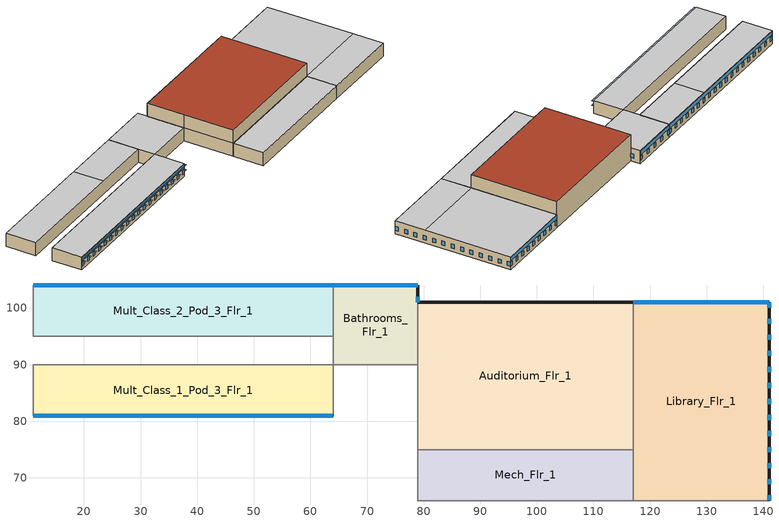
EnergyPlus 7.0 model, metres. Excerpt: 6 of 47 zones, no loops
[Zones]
Mult_Class_1_Pod_3_Flr_1
 floor ground (Unheated - 8in Slab with Carpet_NR_Ext-slab): 11,90 64,90 64,81 11,81 z0
 wall outside (Mass_R-13.3 ci_Ext-wall): 11,81 64,81 z0:4
 wall to Main_Corridor_Flr_1 (Standard_Int-Wall): 64,81 64,90 z0:4
 wall to Corridor_Pod_3_Flr_1 (Standard_Int-Wall): 64,90 11,90 z0:4
 wall to Corner_Class_1_Pod_3_Flr_1 (Standard_Int-Wall): 11,90 11,81 z0:4
 window (std_window_UValue_3.237_SHGC_0.390_VT_0.495): 11.05,81 11.96,81 / 13.94,81 14.85,81 / 16.83,81 17.74,81 / 19.71,81 20.63,81 / 22.6,81 23.52,81 / 25.49,81 26.4,81 / 28.38,81 29.29,81 / 31.27,81 32.18,81 / 34.15,81 35.07,81 / 37.04,81 37.96,81 / 39.93,81 40.85,81 / 42.82,81 43.73,81 / 45.71,81 46.62,81 / 48.6,81 49.51,81 / 51.48,81 52.4,81 / 54.37,81 55.29,81 / 57.26,81 58.17,81 / 60.15,81 61.06,81 / 63.04,81 63.95,81 z1.1:2.32
 window (daylight_window_UValue_3.237_SHGC_0.390_VT_0.495): 11.05,81 63.95,81 z2.8:3.8
 ceiling to Mult_Class_1_Pod_3_Flr_2 (INT-FLOOR-UNDERSIDE): 11,81 64,81 64,90 11,90 z4
Mult_Class_2_Pod_3_Flr_1
 floor ground (Unheated - 8in Slab with Carpet_NR_Ext-slab): 11,104 64,104 64,95 11,95 z0
 wall outside (Mass_R-13.3 ci_Ext-wall): 64,104 11,104 z0:4
 wall to Corridor_Pod_3_Flr_1 (Standard_Int-Wall): 11,95 64,95 z0:4
 wall to Bathrooms_Flr_1 (Standard_Int-Wall): 64,95 64,104 z0:4
 wall to Corner_Class_2_Pod_3_Flr_1 (Standard_Int-Wall): 11,104 11,95 z0:4
 window (std_window_UValue_3.237_SHGC_0.490_VT_0.622): 63.95,104 63.04,104 / 61.06,104 60.15,104 / 58.17,104 57.26,104 / 55.29,104 54.37,104 / 52.4,104 51.48,104 / 49.51,104 48.6,104 / 46.62,104 45.71,104 / 43.73,104 42.82,104 / 40.85,104 39.93,104 / 37.96,104 37.04,104 / 35.07,104 34.15,104 / 32.18,104 31.27,104 / 29.29,104 28.38,104 / 26.4,104 25.49,104 / 23.52,104 22.6,104 / 20.63,104 19.71,104 / 17.74,104 16.83,104 / 14.85,104 13.94,104 / 11.96,104 11.05,104 z1.1:2.32
 window (daylight_window_UValue_3.237_SHGC_0.490_VT_0.622): 63.95,104 11.05,104 z2.8:3.8
 ceiling to Art_Class_Flr_2 (INT-FLOOR-UNDERSIDE): 46,95 64,95 64,104 46,104 z4
 ceiling to Mult_Class_2_Pod_3_Flr_2 (INT-FLOOR-UNDERSIDE): 11,95 46,95 46,104 11,104 z4
Bathrooms_Flr_1
 floor ground (Unheated - 8in Slab with Carpet_NR_Ext-slab): 64,104 79,104 79,90 64,90 z0
 wall outside (Mass_R-13.3 ci_Ext-wall): 79,101 79,104 64,104 z0:4
 wall to Main_Corridor_Flr_1 (Standard_Int-Wall): 64,90 79,90 z0:4
 wall to Auditorium_Flr_1 (Standard_Int-Wall): 79,90 79,101 z0:4
 wall to Corridor_Pod_3_Flr_1 (Standard_Int-Wall): 64,95 64,90 z0:4
 window (std_window_UValue_3.237_SHGC_0.390_VT_0.495_east): 79,101.05 79,101.96 z1.1:2.32
 window (std_window_UValue_3.237_SHGC_0.490_VT_0.622): 78.95,104 78.04,104 / 75.45,104 74.54,104 / 71.96,104 71.04,104 / 68.46,104 67.55,104 / 64.96,104 64.05,104 z1.1:2.32
 window (daylight_window_UValue_3.237_SHGC_0.490_VT_0.622): 78.95,104 64.05,104 z2.79:3.8
 ceiling to Bathrooms_Flr_2 (INT-FLOOR-UNDERSIDE): 64,90 79,90 79,104 64,104 z4
Library_Flr_1
 floor ground (Unheated - 8in Slab with Carpet_NR_Ext-slab): 117,101 141,101 141,66 117,66 z0
 wall outside (Mass_R-13.3 ci_Ext-wall): 141,66 141,101 117,101 z0:4
 wall to Aux_Gym_Flr_1 (Standard_Int-Wall): 117,66 141,66 z0:4
 wall to Mech_Flr_1 (Standard_Int-Wall): 117,75 117,66 z0:4
 wall to Auditorium_Flr_1 (Standard_Int-Wall): 117,101 117,75 z0:4
 window (std_window_UValue_3.237_SHGC_0.390_VT_0.495_east): 141,66.05 141,66.96 / 141,68.88 141,69.8 / 141,71.71 141,72.63 / 141,74.55 141,75.46 / 141,77.38 141,78.29 / 141,80.21 141,81.13 / 141,83.04 141,83.96 / 141,85.87 141,86.79 / 141,88.71 141,89.62 / 141,91.54 141,92.45 / 141,94.37 141,95.29 / 141,97.2 141,98.12 / 141,100.04 141,100.95 z1.1:2.32
 window (std_window_UValue_3.237_SHGC_0.490_VT_0.622): 140.95,101 140.04,101 / 138.08,101 137.16,101 / 135.2,101 134.29,101 / 132.33,101 131.42,101 / 129.46,101 128.54,101 / 126.58,101 125.67,101 / 123.71,101 122.8,101 / 120.84,101 119.92,101 / 117.96,101 117.05,101 z1.1:2.32
 window (daylight_window_UValue_3.237_SHGC_0.490_VT_0.622): 140.95,101 117.05,101 z2.8:3.8
 ceiling to Kitchen_Flr_2 (INT-FLOOR-UNDERSIDE): 117,66 141,66 141,75 117,75 z4
 ceiling to Cafeteria_Flr_2 (INT-FLOOR-UNDERSIDE): 117,75 141,75 141,101 117,101 z4
Mech_Flr_1
 floor ground (Unheated - 8in Slab with Carpet_NR_Ext-slab): 79,75 117,75 117,66 79,66 z0
 wall to Gym_Flr_1 (Standard_Int-Wall): 79,66 117,66 z0:4
 wall to Auditorium_Flr_1 (Standard_Int-Wall): 117,75 79,75 z0:4
 wall to Main_Corridor_Flr_1 (Standard_Int-Wall): 79,75 79,66 z0:4
 ceiling to Mech_Flr_2 (INT-FLOOR-UNDERSIDE): 79,66 117,66 117,75 79,75 z4
Auditorium_Flr_1
 floor ground (Unheated - 8in Slab with Carpet_NR_Ext-slab): 79,101 117,101 117,75 79,75 z0
 wall outside (Mass_R-13.3 ci_Ext-wall): 117,101 79,101 z0:8
 wall to Main_Corridor_Flr_1 (Standard_Int-Wall): 79,90 79,75 z0:4
 wall to Mech_Flr_2 (Standard_Int-Wall): 79,75 117,75 z4:8
 wall to Cafeteria_Flr_2 (Standard_Int-Wall): 117,75 117,101 z4:8
 wall to Bathrooms_Flr_2 (Standard_Int-Wall): 79,101 79,90 z4:8
 wall to Main_Corridor_Flr_2 (Standard_Int-Wall): 79,90 79,75 z4:8
 roof outside (IEAD_R-30 ci_Roof): 79,75 117,75 117,101 79,101 z8
shading: 11.05,80.5 11.05,81 63.95,81 63.95,80.5 z3.8; 11.05,80.39 11.05,81 11.96,81 11.96,80.39 z2.32; 13.94,80.39 13.94,81 14.85,81 14.85,80.39 z2.32; 16.83,80.39 16.83,81 17.74,81 17.74,80.39 z2.32; 19.71,80.39 19.71,81 20.63,81 20.63,80.39 z2.32; 22.6,80.39 22.6,81 23.52,81 23.52,80.39 z2.32; 25.49,80.39 25.49,81 26.4,81 26.4,80.39 z2.32; 28.38,80.39 28.38,81 29.29,81 29.29,80.39 z2.32; 31.27,80.39 31.27,81 32.18,81 32.18,80.39 z2.32; 34.15,80.39 34.15,81 35.07,81 35.07,80.39 z2.32; 37.04,80.39 37.04,81 37.96,81 37.96,80.39 z2.32; 39.93,80.39 39.93,81 40.85,81 40.85,80.39 z2.32; 42.82,80.39 42.82,81 43.73,81 43.73,80.39 z2.32; 45.71,80.39 45.71,81 46.62,81 46.62,80.39 z2.32; 48.6,80.39 48.6,81 49.51,81 49.51,80.39 z2.32; 51.48,80.39 51.48,81 52.4,81 52.4,80.39 z2.32; 54.37,80.39 54.37,81 55.29,81 55.29,80.39 z2.32; 57.26,80.39 57.26,81 58.17,81 58.17,80.39 z2.32; 60.15,80.39 60.15,81 61.06,81 61.06,80.39 z2.32; 63.04,80.39 63.04,81 63.95,81 63.95,80.39 z2.32
[Building]
Secondary School Low-Energy Fan Coil: North Axis=0; Terrain=City; Loads Convergence Tolerance Value=0.04; Temperature Convergence Tolerance Value=0.2; Solar Distribution=FullExterior; Maximum Number of Warmup Days=25; Minimum Number of Warmup Days=6
[Site:Location]
USA NM-ALBUQUERQUE: Latitude {deg}=35.03; Longitude {deg}=-106.62; Time Zone {hr}=-7; Elevation {m}=1619
[Site:GroundTemperature:BuildingSurface]
19.213, 19.212, 19.191, 19.196, 20.446, 21.39, 21.565, 21.74, 21.83, 19.836, 19.374, 19.272
[Site:WaterMainsTemperature]
Calculation Method=CORRELATION; Annual Average Outdoor Air Temperature {C}=13.18; Maximum Difference In Monthly Average Outdoor Air Temperatures {deltaC}=24
[SizingPeriod:DesignDay] Barometric Pressure {Pa}=83328; Rain {0-no,1-yes}=0; Snow on ground {0-no,1-yes}=0; Day of Month=21; Daylight Savings Time Indicator=0; Humidity Indicating Type=WetBulb
Name | Maximum Dry-Bulb Temperature {C} | Daily Temp Range {C} | Humidity Indicating Conditions at Maximum Dry-Bulb | Wind Speed {m/s} design conditions vs. traditional 6.71 m/s (15 mph) | Wind Direction {Degrees; N=0, S=180} | Clearness {0.0 to 1.1} | Month | Day Type | Wind Speed {m/s} design conditions vs. traditional 3.35 m/s (7mph)
ALBUQUERQUE Ann Htg 99.6% Condns DB | -9 | 0 | -9 | 3.3 | 0 | 0 | 1 | WinterDesignDay
ALBUQUERQUE Ann Clg .4% Condns DB=>MWB | 35.6 | 14.1 | 15.7 |  | 260 | 1 | 7 | SummerDesignDay | 4.4
ALBUQUERQUE Ann Clg .4% Condns WB=>MDB | 28.3 | 14.1 | 18.5 |  | 260 | 1 | 7 | SummerDesignDay | 4.4
[WindowMaterial:SimpleGlazingSystem] U-Factor=1.931
Name | Solar Heat Gain Coefficient | Visible Transmittance
SOUTH | 0.75 | 0.75
EAST | 0.4 | 0.4
NORTH | 0.62 | 0.62
[Material] Thermal Absorptance=0.9
Name | Roughness | Thickness | Conductivity | Density | Specific Heat | Solar Absorptance | Visible Absorptance | Thickness {m} | Conductivity {W/m-K} | Density {kg/m3} | Specific Heat {J/kg-K}
Roof Membrane | VeryRough | 0.0095 | 0.16 | 1121.29 | 1460 | 0.7 | 0.7
Roof Insulation [32] | MediumRough | 0.2571 | 0.049 | 265 | 836.8 | 0.7 | 0.7
Metal Decking | MediumSmooth | 0.0015 | 45.006 | 7680 | 418.4 | 0.7 | 0.3
GP01 1/2 GYPSUM | Smooth | 0.0127 | 0.16 | 800 | 1090 | 0.7 | 0.5
1IN Stucco | Smooth | 0.0253 | 0.6918 | 1858 | 837 | 0.92 | 0.92
8IN Concrete HW | MediumRough | 0.2033 | 1.7296 | 2243 | 837 | 0.65 | 0.65
Wall Insulation [61] | MediumRough | 0.0785 | 0.0432 | 91 | 837 | 0.5 | 0.5
1/2IN Gypsum | Smooth | 0.0127 | 0.16 | 784.9 | 830 | 0.92 | 0.92
MAT-CC05 8 HW CONCRETE | Rough | 0.2032 | 1.311 | 2240 | 836.8 | 0.7 | 0.7
Std Wood 6inch | MediumSmooth |  |  |  |  | 0.7 | 0.7 | 0.15 | 0.12 | 540 | 1210
Std MAT-CC05 4 MW CONCRETE | Rough |  |  |  |  | 0.7 | 0.2 | 0.1 | 0.858 | 1968 | 836.8
[Material:NoMass] Roughness=VeryRough; Thermal Absorptance=0.9; Solar Absorptance=0.7; Visible Absorptance=0.8
Name | Thermal Resistance {(m2-K)/W} | Thermal Resistance {m2-K/W}
CP02 CARPET PAD | 0.2165
Std CP02 CARPET PAD |  | 0.21648
[Construction]
std_window_UValue_3.237_SHGC_0.390_VT_0.495; daylight_window_UValue_3.237_SHGC_0.390_VT_0.495: SOUTH
std_window_UValue_3.237_SHGC_0.390_VT_0.495_east: EAST
std_window_UValue_3.237_SHGC_0.490_VT_0.622; daylight_window_UValue_3.237_SHGC_0.490_VT_0.622: NORTH
IEAD_R-30 ci_Roof: Roof Membrane, Roof Insulation [32], Metal Decking
Standard_Int-Wall: GP01 1/2 GYPSUM, GP01 1/2 GYPSUM
Mass_R-13.3 ci_Ext-wall: 1IN Stucco, 8IN Concrete HW, Wall Insulation [61], 1/2IN Gypsum
Unheated - 8in Slab with Carpet_NR_Ext-slab: MAT-CC05 8 HW CONCRETE, CP02 CARPET PAD
InteriorFurnishings: Std Wood 6inch
INT-FLOOR-UNDERSIDE: Std CP02 CARPET PAD, Std MAT-CC05 4 MW CONCRETE
[Zone] Type=1; Multiplier=1; Floor Area {m2}=AutoCalculate; Part of Total Floor Area=Yes
Name | Ceiling Height {m} | Volume {m3}
Mult_Class_1_Pod_3_Flr_1; Mult_Class_2_Pod_3_Flr_1 | 4 | 1908
Bathrooms_Flr_1 | 4 | 840
Library_Flr_1 | 4 | 3360
Mech_Flr_1 | 4 | 1368
Auditorium_Flr_1 | 8 | 7904
[InternalMass] Construction=InteriorFurnishings
Name | Zone | Surface Area
Mult_Class_1_Pod_3_Flr_1 Internal Mass | Mult_Class_1_Pod_3_Flr_1 | 954
Mult_Class_2_Pod_3_Flr_1 Internal Mass | Mult_Class_2_Pod_3_Flr_1 | 954
Bathrooms_Flr_1 Internal Mass | Bathrooms_Flr_1 | 420
Library_Flr_1 Internal Mass | Library_Flr_1 | 1680
Mech_Flr_1 Internal Mass | Mech_Flr_1 | 684
Auditorium_Flr_1 Internal Mass | Auditorium_Flr_1 | 1976
[ZoneInfiltration:DesignFlowRate] Design Volume Flow Rate Calculation Method=Flow/ExteriorWallArea; Flow per Exterior Surface Area {m3/s/m2}=0.000302; Constant Term Coefficient=1; Temperature Term Coefficient=0; Velocity Term Coefficient=0; Velocity Squared Term Coefficient=0
Name | Zone | Schedule
Mult_Class_1_Pod_3_Flr_1_Infiltration | Mult_Class_1_Pod_3_Flr_1 | INFIL_SCH
Mult_Class_2_Pod_3_Flr_1_Infiltration | Mult_Class_2_Pod_3_Flr_1 | INFIL_SCH
Bathrooms_Flr_1_Infiltration | Bathrooms_Flr_1 | INFIL_SCH
Library_Flr_1_Infiltration | Library_Flr_1 | INFIL_SCH
Auditorium_Flr_1_Infiltration | Auditorium_Flr_1 | GymAud_Infil_Sch
[People] Number of People Calculation Method=People; Fraction Radiant=0.3; User Specified Sensible Fraction=AUTOCALCULATE; Activity Level Schedule=ACTIVITY_SCH; Carbon Dioxide Generation Rate {m3/s-W}=3.82E-8; Enable ASHRAE 55 Comfort Warnings=No; MRT Calculation=ZoneAveraged; Work Efficiency Schedule=WORK_EFF_SCH; Clothing Schedule=CLOTHING_SCH; Air Velocity Schedule=AIR_VELO_SCH; Thermal Comfort Report=FANGER
Name | Zone | Schedule | Number of People
Mult_Class_1_Pod_3_Flr_1 People | Mult_Class_1_Pod_3_Flr_1 | Bldg_Occ_Sch | 166.95
Mult_Class_2_Pod_3_Flr_1 People | Mult_Class_2_Pod_3_Flr_1 | Bldg_Occ_Sch | 166.95
Library_Flr_1 People | Library_Flr_1 | Lib_Occ_Sch | 210
Auditorium_Flr_1 People | Auditorium_Flr_1 | Aud_Occ_Sch | 345.8
[Lights] Design Level Calculation Method=LightingLevel; Return Air Fraction=0; Fraction Radiant=0.37; Fraction Visible=0.2; Fraction Replaceable=1; Return Air Fraction is Calculated from Plenum Temperature=No
Name | Zone | Schedule | Design Level {W}
Mult_Class_1_Pod_3_Flr_1_Lights | Mult_Class_1_Pod_3_Flr_1 | Mult_Class_1_Pod_3_Flr_1_South_Class | 4106.97
Mult_Class_2_Pod_3_Flr_1_Lights | Mult_Class_2_Pod_3_Flr_1 | Mult_Class_2_Pod_3_Flr_1_North_Class | 4106.97
Bathrooms_Flr_1_Lights | Bathrooms_Flr_1 | Bldg_Light_Sch | 1129.8
Library_Flr_1_Lights | Library_Flr_1 | Bldg_Light_Sch | 7232.4
Mech_Flr_1_Lights | Mech_Flr_1 | Bldg_Light_Sch | 1474.02
Auditorium_Flr_1_Lights | Auditorium_Flr_1 | Bldg_Light_Sch | 5315.44
[ElectricEquipment] Design Level Calculation Method=EquipmentLevel; Fraction Latent=0; Fraction Radiant=0.5; Fraction Lost=0
Name | Zone | Schedule | Design Level {W}
Mult_Class_1_Pod_3_Flr_1_PlugMisc_Equip | Mult_Class_1_Pod_3_Flr_1 | Bldg_Equip_Sch | 2771.37
Mult_Class_2_Pod_3_Flr_1_PlugMisc_Equip | Mult_Class_2_Pod_3_Flr_1 | Bldg_Equip_Sch | 2771.37
Bathrooms_Flr_1_PlugMisc_Equip | Bathrooms_Flr_1 | Bldg_Equip_Sch | 541.8
Library_Flr_1_PlugMisc_Equip | Library_Flr_1 | Bldg_Equip_Sch | 4880.4
Mech_Flr_1_PlugMisc_Equip | Mech_Flr_1 | Bldg_Equip_Sch | 882.36
Mech_Flr_1_Elevators_Equip | Mech_Flr_1 | Elevator_Sch | 32109.9
Auditorium_Flr_1_PlugMisc_Equip | Auditorium_Flr_1 | Bldg_Equip_Sch | 1274.52
[Exterior:Lights]
Exterior Facade Lighting: Schedule=Ext_Light_Sch; Design Level=18979.8; Control Option=AstronomicalClock
[Schedule:Compact]
Bldg_Light_Sch: Fraction, Through: 6/30, For: Weekdays, Until: 06:00, 0.2, Until: 07:00, 0.4, Until: 16:00, 0.9, Until: 19:00, 0.7, Until: 21:00, 0.5, Until: 24:00, 0.2, For: SummerDesignDay, Until: 24:00, 1, For: WinterDesignDay, Until: 24:00, 0, For: AllOtherDays, Until: 24:00, 0.2, Through: 9/1, For: Weekdays, Until: 08:00, 0.2, Until: 14:00, 0.5, Until: 24:00, 0.2, For: SummerDesignDay, Until: 24:00, 1, For: WinterDesignDay, Until: 24:00, 0, For: AllOtherDays, Until: 24:00, 0.2, Through: 12/31, For: Weekdays, Until: 06:00, 0.2, Until: 07:00, 0.4, Until: 16:00, 0.9, Until: 19:00, 0.7, Until: 21:00, 0.5, Until: 24:00, 0.2, For: SummerDesignDay, Until: 24:00, 1, For: WinterDesignDay, Until: 24:00, 0, For: AllOtherDays, Until: 24:00, 0.2
Bldg_Occ_Sch: Fraction, Through: 6/30, For: Weekdays, Until: 08:00, 0, Until: 09:00, 0.5, Until: 11:00, 0.45, Until: 13:00, 0.2, Until: 14:00, 0.45, Until: 17:00, 0.05, Until: 24:00, 0, For: SummerDesignDay, Until: 24:00, 1, For: AllOtherDays, Until: 24:00, 0, Through: 9/1, For: Weekdays, Until: 09:00, 0, Until: 13:00, 0.05, Until: 24:00, 0, For: SummerDesignDay, Until: 24:00, 1, For: AllOtherDays, Until: 24:00, 0, Through: 12/31, For: Weekdays, Until: 08:00, 0, Until: 09:00, 0.5, Until: 11:00, 0.45, Until: 13:00, 0.2, Until: 14:00, 0.45, Until: 17:00, 0.05, Until: 24:00, 0, For: SummerDesignDay, Until: 24:00, 1, For: AllOtherDays, Until: 24:00, 0
Lib_Occ_Sch: Fraction, Through: 6/30, For: Weekdays, Until: 08:00, 0, Until: 09:00, 0.3, Until: 11:00, 0.6, Until: 13:00, 0.3, Until: 15:00, 0.6, Until: 17:00, 0.3, Until: 24:00, 0, For: SummerDesignDay, Until: 24:00, 1, For: AllOtherDays, Until: 24:00, 0, Through: 9/1, For: AllDays, Until: 24:00, 0, Through: 12/31, For: Weekdays, Until: 08:00, 0, Until: 09:00, 0.3, Until: 11:00, 0.6, Until: 13:00, 0.3, Until: 15:00, 0.6, Until: 17:00, 0.3, Until: 24:00, 0, For: SummerDesignDay, Until: 24:00, 1, For: AllOtherDays, Until: 24:00, 0
Aud_Occ_Sch: Fraction, Through: 6/30, For: Weekdays, Until: 14:00, 0, Until: 21:00, 0.1, Until: 24:00, 0, For: SummerDesignDay, Until: 24:00, 1, For: AllOtherDays, Until: 24:00, 0, Through: 9/1, For: Weekdays, Until: 09:00, 0, Until: 15:00, 0.1, Until: 24:00, 0, For: SummerDesignDay, Until: 24:00, 1, For: AllOtherDays, Until: 24:00, 0, Through: 12/31, For: Weekdays, Until: 14:00, 0, Until: 21:00, 0.1, Until: 24:00, 0, For: SummerDesignDay, Until: 24:00, 1, For: AllOtherDays, Until: 24:00, 0
Elevator_Sch: Fraction, Through: 6/30, For: Weekdays, Until: 08:00, 0, Until: 15:00, 0.3, Until: 16:00, 0.15, Until: 24:00, 0, For: SummerDesignDay, Until: 24:00, 1, For: AllOtherDays, Until: 24:00, 0, Through: 9/1, For: AllDays, Until: 24:00, 0.02, Through: 12/31, For: Weekdays, Until: 08:00, 0, Until: 15:00, 0.3, Until: 16:00, 0.15, Until: 24:00, 0, For: SummerDesignDay, Until: 24:00, 1, For: AllOtherDays, Until: 24:00, 0
Infil_Sch: Fraction, Through: 6/30, For: WinterDesignDay SummerDesignDay, Until: 24:00, 1, For: Weekdays, Until: 06:00, 0.5, Until: 18:00, 1, Until: 24:00, 0.5, For: AllOtherDays, Until: 24:00, 0.5, Through: 9/1, For: WinterDesignDay SummerDesignDay, Until: 24:00, 1, For: Weekdays, Until: 08:00, 0.5, Until: 13:00, 1, Until: 24:00, 0.5, For: AllOtherDays, Until: 24:00, 0.5, Through: 12/31, For: WinterDesignDay SummerDesignDay, Until: 24:00, 1, For: Weekdays, Until: 06:00, 0.5, Until: 18:00, 1, Until: 24:00, 0.5, For: AllOtherDays, Until: 24:00, 0.5
GymAud_Infil_Sch: Fraction, Through: 6/30, For: WinterDesignDay SummerDesignDay, Until: 24:00, 1, For: Weekdays, Until: 06:00, 0.5, Until: 21:00, 1, Until: 24:00, 0.5, For: AllOtherDays, Until: 24:00, 0.5, Through: 9/1, For: WinterDesignDay SummerDesignDay, Until: 24:00, 1, For: Weekdays, Until: 08:00, 0.5, Until: 15:00, 1, Until: 24:00, 0.5, For: AllOtherDays, Until: 24:00, 0.5, Through: 12/31, For: WinterDesignDay SummerDesignDay, Until: 24:00, 1, For: Weekdays, Until: 06:00, 0.5, Until: 21:00, 1, Until: 24:00, 0.5, For: AllOtherDays, Until: 24:00, 0.5
Work_Eff_Sch: Fraction, Through: 12/31, For: AllDays, Until: 24:00, 0
Air_Velo_Sch: Any Number, Through: 12/31, For: AllDays, Until: 24:00, 0.2
Clothing_Sch: Any Number, Through: 04/30, For: AllDays, Until: 24:00, 1.1, Through: 09/30, For: AllDays, Until: 24:00, 0.6, Through: 12/31, For: AllDays, Until: 24:00, 1.1
Activity_Sch: Any Number, Through: 12/31, For: AllDays, Until: 24:00, 120
Bldg_Equip_Sch: Fraction, Through: 6/30, For: Weekdays SummerDesignDay, Until: 08:00, 0.25, Until: 15:00, 0.65, Until: 24:00, 0.25, For: WinterDesignDay, Until: 24:00, 0, For: AllOtherDays, Until: 24:00, 0.25, Through: 9/1, For: Weekdays SummerDesignDay, Until: 08:00, 0.25, Until: 13:00, 0.65, Until: 24:00, 0.25, For: WinterDesignDay, Until: 24:00, 0, For: AllOtherDays, Until: 24:00, 0.25, Through: 12/31, For: Weekdays SummerDesignDay, Until: 08:00, 0.25, Until: 15:00, 0.65, Until: 24:00, 0.25, For: WinterDesignDay, Until: 24:00, 0, For: AllOtherDays, Until: 24:00, 0.25
Ext_Light_Sch: Fraction, Through: 12/31, For: AllDays, Until: 06:00, 0.25, Until: 24:00, 1
[Schedule:File] Column Number=6; Rows to Skip at Top=2; Number of Hours of Data=8760; Column Separator=Comma
Name | File
Mult_Class_1_Pod_3_Flr_1_South_Class | South_Class.csv
Mult_Class_2_Pod_3_Flr_1_North_Class | North_Class.csv
